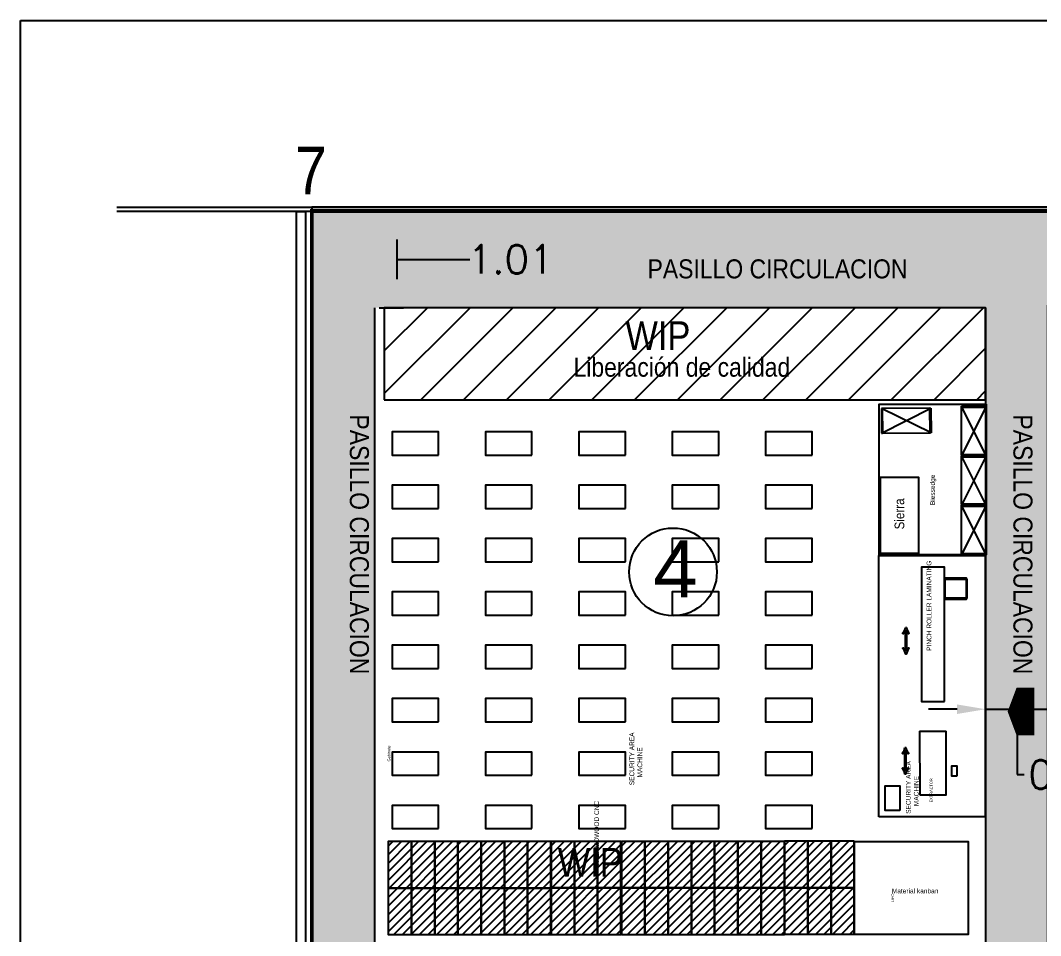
# Model space of a CAD drawing. Header units: millimetres. Extents: x 28 to 201, y 462 to 575.
# Drawn here: x 28.4 to 82, y 527.4 to 575.5 of the extents above; entities that cross this region are included whole.
import ezdxf

# ---------------------------------------------------------------- set-up
doc = ezdxf.new("R2010")
doc.units = ezdxf.units.MM
for name, color, linetype in [('1- muro de carga', 5, 'Continuous'), ('8 flpea', 104, 'Continuous'), ('8 hatch pasillo', 104, 'Continuous'), ('8 text 1', 7, 'Continuous'), ('LINEA LIMITE DE ZONIFICACION', 2, 'Continuous')]:
    doc.layers.add(name, color=color, linetype=linetype)
doc.styles.get("Standard").update_dxf_attribs({"font": 'arial.ttf'})
doc.styles.add('TEXTO GENERAL', font='tt0009m_.ttf', dxfattribs={"width": 0.9, "height": 1})
doc.styles.add('TEXTOS', font='romans.shx')
doc.dimstyles.new('DIM-75P', dxfattribs={"dimtxt": 0.3, "dimasz": 0.3, "dimexe": 0.0675, "dimexo": 0.0468, "dimgap": 0.0375, "dimtad": 0, "dimtih": 1, "dimtoh": 1, "dimzin": 0, "dimdsep": 46, "dimtxsty": 'TEXTOS', "dimcen": 0.3, "dimclrd": 1, "dimclre": 1, "dimclrt": 2, "dimadec": 0, "dimazin": 0, "dimtfac": 1, "dimtmove": 1, "dimatfit": 3, "dimldrblk": 'flecha', "dimfxl": 0.045, "dimtolj": 1, "dimtzin": 0, "dimlwd": -1, "dimlwe": -1, "dimarcsym": 0})

# ---------------------------------------------------------------- blocks, each defined once
blk = doc.blocks.new('*D44')
at = {"layer": 'Defpoints', "color": 0, "ltscale": 0.01, "transparency": 16777216}
for p in [(47.021, 565.447), (48.202, 565.447), (47.021, 560.373)]:
    blk.add_point(p, dxfattribs=at)
at = {"layer": 'LINEA LIMITE DE ZONIFICACION', "color": 1, "ltscale": 0.01, "transparency": 16777216}
for p, q in [((47.255, 565.447), (48.539, 565.447)), ((48.202, 561.873), (48.202, 563.947)), ((48.202, 562.91), (51.633, 562.91)), ((51.633, 562.91), (52.008, 562.91)), ((47.255, 560.373), (48.539, 560.373))]:
    blk.add_line(p, q, dxfattribs=at)
for points in [[(47.952, 563.947), (48.452, 563.947), (48.202, 565.447)], [(47.952, 561.873), (48.452, 561.873), (48.202, 560.373)]]:
    blk.add_solid(points, dxfattribs=at)
at = {"layer": 'LINEA LIMITE DE ZONIFICACION', "color": 2, "ltscale": 0.01, "transparency": 16777216, "insert": (54.16, 562.91), "char_height": 1.5, "attachment_point": 5, "style": 'TEXTOS'}
blk.add_mtext('\\A1;1.01', dxfattribs=at)
blk = doc.blocks.new('flecha')
at = {"ltscale": 6}
for points in [[(-0.021, 0.03), (-0.106, 0.13), (-0.124, 0.055), (-0.124, 0.212)], [(-0.021, -0.03), (-0.106, -0.13), (-0.124, -0.055), (-0.124, -0.212)]]:
    blk.add_hatch(color=256, dxfattribs=at).paths.add_polyline_path(points)
for p, q in [((0.009, -0.017), (-0.137, 0.242)), ((0.009, 0.017), (-0.137, -0.242)), ((-0.127, 0.244), (-0.127, 0.025)), ((-0.127, 0.025), (-0.104, 0.122)), ((0, 0), (-0.104, 0.122)), ((0, 0), (-0.104, -0.122)), ((-0.127, -0.025), (-0.127, -0.244)), ((-0.127, -0.025), (-0.104, -0.122))]:
    blk.add_line(p, q, dxfattribs=at)
for points in [[(-0.021, 0.03), (-0.106, 0.13), (-0.124, 0.055), (-0.124, 0.212)], [(-0.021, -0.03), (-0.106, -0.13), (-0.124, -0.055), (-0.124, -0.212)]]:
    blk.add_lwpolyline(points, close=True, dxfattribs=at)
blk = doc.blocks.new('*D45')
at = {"layer": 'Defpoints', "color": 0, "ltscale": 0.01, "transparency": 16777216}
for p in [(79.09, 539.968), (82.39, 539.968), (82.39, 539.296)]:
    blk.add_point(p, dxfattribs=at)
at = {"layer": 'LINEA LIMITE DE ZONIFICACION', "color": 1, "ltscale": 0.01, "transparency": 16777216}
for p, q in [((77.59, 539.296), (76.09, 539.296)), ((79.09, 539.734), (79.09, 538.959)), ((79.09, 539.296), (82.39, 539.296)), ((79.09, 539.296), (82.39, 539.296)), ((80.74, 539.296), (80.74, 535.865)), ((82.39, 539.734), (82.39, 538.959)), ((83.89, 539.296), (85.39, 539.296)), ((80.74, 535.865), (81.115, 535.865))]:
    blk.add_line(p, q, dxfattribs=at)
for points in [[(77.59, 539.546), (77.59, 539.046), (79.09, 539.296)], [(83.89, 539.546), (83.89, 539.046), (82.39, 539.296)]]:
    blk.add_solid(points, dxfattribs=at)
at = {"layer": 'LINEA LIMITE DE ZONIFICACION', "color": 2, "ltscale": 0.01, "transparency": 16777216, "insert": (83.588, 535.865), "char_height": 1.5, "attachment_point": 5, "style": 'TEXTOS'}
blk.add_mtext('\\A1;0.66', dxfattribs=at)
blk = doc.blocks.new('ARRAY BASE$0$SLIDING DOOR ARROW')
h = blk.add_hatch(color=7)
h.dxf.hatch_style = 1
h.paths.add_polyline_path([(-6.8, 15.6), (-5.3, 14.3, 0.049205), (-1, 20.4), (-1, -20.4, 0.049205), (-5.3, -14.3), (-6.8, -15.6, -0.166738), (-1, -27.6), (1, -27.6, -0.166738), (6.8, -15.6), (5.3, -14.3, 0.049205), (1, -20.4), (1, 20.4, 0.049205), (5.3, 14.3), (6.8, 15.6, -0.166738), (1, 27.6), (-1, 27.6, -0.166738)])
at = {"color": 7}
blk.add_lwpolyline([(-1, 27.6), (1, 27.6, 0.166738), (6.8, 15.6), (5.3, 14.3, -0.049205), (1, 20.4), (1, -20.4, -0.049205), (5.3, -14.3), (6.8, -15.6, 0.166738), (1, -27.6), (-1, -27.6, 0.166738), (-6.8, -15.6), (-5.3, -14.3, -0.049205), (-1, -20.4), (-1, 20.4, -0.049205), (-5.3, 14.3), (-6.8, 15.6, 0.166738)], format="xyb", close=True, dxfattribs=at)
blk = doc.blocks.new('ARRAY BASE$0$Rack madera')
for p, q in [((0.002, 0.002), (0.002, 1.302)), ((0.002, 1.302), (0.052, 1.302)), ((2.602, 1.302), (0.002, 0.002)), ((0.002, 1.302), (2.602, 0.002)), ((2.552, 1.302), (0.052, 1.302)), ((0.052, 1.302), (0.052, 0.002)), ((2.552, 0.002), (2.552, 1.302)), ((2.602, 1.302), (2.552, 1.302)), ((2.602, 0.002), (2.602, 1.302)), ((0.052, 0.002), (0.002, 0.002)), ((0.052, 0.002), (2.552, 0.002)), ((2.552, 0.002), (2.602, 0.002))]:
    blk.add_line(p, q)
blk = doc.blocks.new('*E60')
at = {"layer": '8 hatch pasillo', "ltscale": 2, "transparency": 33554483}
h = blk.add_hatch(color=1, dxfattribs=at)
h.dxf.hatch_style = 1
h.paths.add_polyline_path([(60, 79.605), (0, 79.605), (0, 0), (60, 0), (60, 5.099), (50.862, 5.099), (9.6, 5.099), (9.6, 15.452), (50.86, 15.452), (50.862, 18.453), (38.669, 18.453), (38.669, 74.567), (60, 74.567)])
h.paths.add_polyline_path([(35.369, 74.531), (35.369, 18.752), (3.3, 18.752), (3.3, 74.531)], flags=16)
h.paths.add_polyline_path([(6.3, 17.102), (6.3, 5.102), (3.3, 5.102), (3.3, 17.102)], flags=16)
at = {"layer": '8 hatch pasillo', "ltscale": 2, "const_width": 0.2}
blk.add_lwpolyline([(50.86, 15.452), (50.862, 18.453), (38.669, 18.453), (38.669, 74.567), (60, 74.567), (60, 79.605), (0, 79.605), (0, 0), (60, 0), (60, 5.099), (9.6, 5.127), (9.6, 15.452)], close=True, dxfattribs=at)
at = {"layer": '8 text 1', "ltscale": 2}
blk.add_circle((18.96, 60.661), 2.304, dxfattribs=at)
blk.add_text('4', height=3, dxfattribs=at).set_placement((17.917, 59.318))

msp = doc.modelspace()

# ---------------------------------------------------------------- hatches: boundary and pattern name
h = msp.add_hatch()
h.set_pattern_fill('ANSI31', color=256, scale=0.1)
h.set_pattern_definition([(45, (-351.0861, 494.0143), (-1.122532, 1.122532), [])])
h.paths.add_polyline_path([(47.521, 555.539), (79.09, 555.539), (79.09, 560.373), (47.521, 560.373)])
h.paths.add_polyline_path([(57.13, 556.183), (67.272, 556.183), (67.272, 558.277), (57.13, 558.277)], flags=24)
h = msp.add_hatch()
h.set_pattern_fill('ANSI31', color=256, scale=0.02)
h.set_pattern_definition([(45, (-335.06947, 495.0431), (-0.2245064, 0.2245064), [])])
h.paths.add_polyline_path([(59.943, 529.915), (58.723, 529.915), (58.723, 527.475), (59.943, 527.475)])
h.paths.add_polyline_path([(58.723, 529.915), (57.503, 529.915), (57.503, 527.475), (58.723, 527.475)])
h.paths.add_polyline_path([(57.503, 529.915), (56.283, 529.915), (56.283, 527.475), (57.503, 527.475)])
h.paths.add_polyline_path([(56.27, 529.904), (55.05, 529.904), (55.05, 527.464), (56.27, 527.464)])
h.paths.add_polyline_path([(55.05, 529.904), (53.83, 529.904), (53.83, 527.464), (55.05, 527.464)])
h.paths.add_polyline_path([(52.61, 529.904), (51.39, 529.904), (51.39, 527.464), (52.61, 527.464)])
h.paths.add_polyline_path([(53.83, 529.904), (52.61, 529.904), (52.61, 527.464), (53.83, 527.464)])
h.paths.add_polyline_path([(50.17, 529.904), (48.95, 529.904), (48.95, 527.464), (50.17, 527.464)])
h.paths.add_polyline_path([(51.39, 529.904), (50.17, 529.904), (50.17, 527.464), (51.39, 527.464)])
h.paths.add_polyline_path([(48.95, 529.904), (47.73, 529.904), (47.73, 527.464), (48.95, 527.464)])
h.paths.add_polyline_path([(50.17, 532.344), (48.95, 532.344), (48.95, 529.904), (50.17, 529.904)])
h.paths.add_polyline_path([(48.95, 532.344), (47.73, 532.344), (47.73, 529.904), (48.95, 529.904)])
h.paths.add_polyline_path([(51.39, 532.344), (50.17, 532.344), (50.17, 529.904), (51.39, 529.904)])
h.paths.add_polyline_path([(52.61, 532.344), (51.39, 532.344), (51.39, 529.904), (52.61, 529.904)])
h.paths.add_polyline_path([(53.83, 532.344), (52.61, 532.344), (52.61, 529.904), (53.83, 529.904)])
h.paths.add_polyline_path([(55.05, 532.344), (53.83, 532.344), (53.83, 529.904), (55.05, 529.904)])
h.paths.add_polyline_path([(56.27, 532.344), (55.05, 532.344), (55.05, 529.904), (56.27, 529.904)])
h.paths.add_polyline_path([(57.503, 532.355), (56.283, 532.355), (56.283, 529.915), (57.503, 529.915)])
h.paths.add_polyline_path([(59.943, 532.355), (58.723, 532.355), (58.723, 529.915), (59.943, 529.915)])
h.paths.add_polyline_path([(58.723, 532.355), (57.503, 532.355), (57.503, 529.915), (58.723, 529.915)])
h = msp.add_hatch()
h.set_pattern_fill('ANSI31', color=256, scale=0.02)
h.set_pattern_definition([(45, (-322.81407, 495.0541), (-0.2245064, 0.2245064), [])])
h.paths.add_polyline_path([(72.198, 529.926), (70.978, 529.926), (70.978, 527.486), (72.198, 527.486)])
h.paths.add_polyline_path([(70.978, 529.926), (69.758, 529.926), (69.758, 527.486), (70.978, 527.486)])
h.paths.add_polyline_path([(69.758, 529.926), (68.538, 529.926), (68.538, 527.486), (69.758, 527.486)])
h.paths.add_polyline_path([(68.526, 529.915), (67.306, 529.915), (67.306, 527.475), (68.526, 527.475)])
h.paths.add_polyline_path([(67.306, 529.915), (66.086, 529.915), (66.086, 527.475), (67.306, 527.475)])
h.paths.add_polyline_path([(64.866, 529.915), (63.646, 529.915), (63.646, 527.475), (64.866, 527.475)])
h.paths.add_polyline_path([(66.086, 529.915), (64.866, 529.915), (64.866, 527.475), (66.086, 527.475)])
h.paths.add_polyline_path([(62.426, 529.915), (61.206, 529.915), (61.206, 527.475), (62.426, 527.475)])
h.paths.add_polyline_path([(63.646, 529.915), (62.426, 529.915), (62.426, 527.475), (63.646, 527.475)])
h.paths.add_polyline_path([(61.206, 529.915), (59.986, 529.915), (59.986, 527.475), (61.206, 527.475)])
h.paths.add_polyline_path([(62.426, 532.355), (61.206, 532.355), (61.206, 529.915), (62.426, 529.915)])
h.paths.add_polyline_path([(61.206, 532.355), (59.986, 532.355), (59.986, 529.915), (61.206, 529.915)])
h.paths.add_polyline_path([(63.646, 532.355), (62.426, 532.355), (62.426, 529.915), (63.646, 529.915)])
h.paths.add_polyline_path([(64.866, 532.355), (63.646, 532.355), (63.646, 529.915), (64.866, 529.915)])
h.paths.add_polyline_path([(66.086, 532.355), (64.866, 532.355), (64.866, 529.915), (66.086, 529.915)])
h.paths.add_polyline_path([(67.306, 532.355), (66.086, 532.355), (66.086, 529.915), (67.306, 529.915)])
h.paths.add_polyline_path([(68.526, 532.355), (67.306, 532.355), (67.306, 529.915), (68.526, 529.915)])
h.paths.add_polyline_path([(69.758, 532.366), (68.538, 532.366), (68.538, 529.926), (69.758, 529.926)])
h.paths.add_polyline_path([(72.198, 532.366), (70.978, 532.366), (70.978, 529.926), (72.198, 529.926)])
h.paths.add_polyline_path([(70.978, 532.366), (69.758, 532.366), (69.758, 529.926), (70.978, 529.926)])

# ---------------------------------------------------------------- linework, layer by layer
for p, q in [((103.721, 565.645), (43.721, 565.645)), ((73.092, 555.539), (78.593, 555.539)), ((75.619, 538.151), (75.63, 534.799)), ((75.619, 538.151), (77.025, 538.151)), ((77.025, 534.799), (77.025, 538.151)), ((75.644, 534.799), (77.039, 534.799))]:
    msp.add_line(p, q)
for points in [[(43.721, 565.645), (123.721, 565.645)], [(48.721, 565.645), (48.721, 565.645), (43.721, 565.645), (43.721, 485.645)], [(47.021, 504.294), (47.021, 560.373)], [(79.09, 560.372), (79.09, 504.594), (47.021, 504.594), (47.021, 560.373)], [(79.122, 555.304), (79.122, 547.401), (73.497, 547.401), (73.509, 555.304), (79.122, 555.309)], [(73.48, 533.658), (79.093, 533.658), (79.081, 547.34), (73.468, 547.351), (73.468, 533.646)]]:
    msp.add_lwpolyline(points)
for points in [[(43.721, 485.645), (103.721, 485.645), (103.721, 565.645), (43.721, 565.645)], [(42.915, 565.424), (43.389, 565.424), (43.389, 485.481), (42.915, 485.481)], [(47.521, 555.539), (79.09, 555.539), (79.09, 560.373), (47.521, 560.373)], [(50.379, 552.63), (50.379, 553.85), (47.939, 553.85), (47.939, 552.63)], [(55.279, 552.63), (55.279, 553.85), (52.839, 553.85), (52.839, 552.63)], [(60.179, 552.63), (60.179, 553.85), (57.739, 553.85), (57.739, 552.63)], [(65.079, 552.63), (65.079, 553.85), (62.639, 553.85), (62.639, 552.63)], [(69.979, 552.63), (69.979, 553.85), (67.539, 553.85), (67.539, 552.63)], [(73.576, 547.469), (73.576, 551.471), (75.575, 551.471), (75.575, 547.469)], [(50.379, 549.83), (50.379, 551.05), (47.939, 551.05), (47.939, 549.83)], [(55.279, 549.83), (55.279, 551.05), (52.839, 551.05), (52.839, 549.83)], [(60.179, 549.83), (60.179, 551.05), (57.739, 551.05), (57.739, 549.83)], [(65.079, 549.83), (65.079, 551.05), (62.639, 551.05), (62.639, 549.83)], [(69.979, 549.83), (69.979, 551.05), (67.539, 551.05), (67.539, 549.83)], [(50.379, 547.03), (50.379, 548.25), (47.939, 548.25), (47.939, 547.03)], [(55.279, 547.03), (55.279, 548.25), (52.839, 548.25), (52.839, 547.03)], [(60.179, 547.03), (60.179, 548.25), (57.739, 548.25), (57.739, 547.03)], [(65.079, 547.03), (65.079, 548.25), (62.639, 548.25), (62.639, 547.03)], [(69.979, 547.03), (69.979, 548.25), (67.539, 548.25), (67.539, 547.03)], [(76.925, 539.703), (76.925, 546.753), (75.725, 546.753), (75.725, 539.703)], [(76.965, 545.127), (76.965, 546.127), (78.065, 546.127), (78.065, 545.127)], [(50.379, 544.23), (50.379, 545.45), (47.939, 545.45), (47.939, 544.23)], [(55.279, 544.23), (55.279, 545.45), (52.839, 545.45), (52.839, 544.23)], [(60.179, 544.23), (60.179, 545.45), (57.739, 545.45), (57.739, 544.23)], [(65.079, 544.23), (65.079, 545.45), (62.639, 545.45), (62.639, 544.23)], [(69.979, 544.23), (69.979, 545.45), (67.539, 545.45), (67.539, 544.23)], [(50.379, 541.43), (50.379, 542.65), (47.939, 542.65), (47.939, 541.43)], [(55.279, 541.43), (55.279, 542.65), (52.839, 542.65), (52.839, 541.43)], [(60.179, 541.43), (60.179, 542.65), (57.739, 542.65), (57.739, 541.43)], [(65.079, 541.43), (65.079, 542.65), (62.639, 542.65), (62.639, 541.43)], [(69.979, 541.43), (69.979, 542.65), (67.539, 542.65), (67.539, 541.43)], [(50.379, 538.63), (50.379, 539.85), (47.939, 539.85), (47.939, 538.63)], [(55.279, 538.63), (55.279, 539.85), (52.839, 539.85), (52.839, 538.63)], [(60.179, 538.63), (60.179, 539.85), (57.739, 539.85), (57.739, 538.63)], [(65.079, 538.63), (65.079, 539.85), (62.639, 539.85), (62.639, 538.63)], [(69.979, 538.63), (69.979, 539.85), (67.539, 539.85), (67.539, 538.63)], [(50.379, 535.83), (50.379, 537.05), (47.939, 537.05), (47.939, 535.83)], [(55.279, 535.83), (55.279, 537.05), (52.839, 537.05), (52.839, 535.83)], [(60.179, 535.83), (60.179, 537.05), (57.739, 537.05), (57.739, 535.83)], [(65.079, 535.83), (65.079, 537.05), (62.639, 537.05), (62.639, 535.83)], [(69.979, 535.83), (69.979, 537.05), (67.539, 537.05), (67.539, 535.83)], [(77.602, 535.806), (77.602, 536.301), (77.302, 536.301), (77.302, 535.806)], [(74.583, 533.976), (73.813, 533.976), (73.813, 535.269), (74.583, 535.269)], [(50.379, 533.03), (50.379, 534.25), (47.939, 534.25), (47.939, 533.03)], [(55.279, 533.03), (55.279, 534.25), (52.839, 534.25), (52.839, 533.03)], [(60.179, 533.03), (60.179, 534.25), (57.739, 534.25), (57.739, 533.03)], [(65.079, 533.03), (65.079, 534.25), (62.639, 534.25), (62.639, 533.03)], [(69.979, 533.03), (69.979, 534.25), (67.539, 534.25), (67.539, 533.03)], [(48.95, 532.344), (47.73, 532.344), (47.73, 529.904), (48.95, 529.904)], [(50.17, 532.344), (48.95, 532.344), (48.95, 529.904), (50.17, 529.904)], [(51.39, 532.344), (50.17, 532.344), (50.17, 529.904), (51.39, 529.904)], [(52.61, 532.344), (51.39, 532.344), (51.39, 529.904), (52.61, 529.904)], [(53.83, 532.344), (52.61, 532.344), (52.61, 529.904), (53.83, 529.904)], [(55.05, 532.344), (53.83, 532.344), (53.83, 529.904), (55.05, 529.904)], [(56.27, 532.344), (55.05, 532.344), (55.05, 529.904), (56.27, 529.904)], [(57.503, 532.355), (56.283, 532.355), (56.283, 529.915), (57.503, 529.915)], [(58.723, 532.355), (57.503, 532.355), (57.503, 529.915), (58.723, 529.915)], [(59.943, 532.355), (58.723, 532.355), (58.723, 529.915), (59.943, 529.915)], [(61.206, 532.355), (59.986, 532.355), (59.986, 529.915), (61.206, 529.915)], [(62.426, 532.355), (61.206, 532.355), (61.206, 529.915), (62.426, 529.915)], [(63.646, 532.355), (62.426, 532.355), (62.426, 529.915), (63.646, 529.915)], [(64.866, 532.355), (63.646, 532.355), (63.646, 529.915), (64.866, 529.915)], [(66.086, 532.355), (64.866, 532.355), (64.866, 529.915), (66.086, 529.915)], [(67.306, 532.355), (66.086, 532.355), (66.086, 529.915), (67.306, 529.915)], [(68.526, 532.355), (67.306, 532.355), (67.306, 529.915), (68.526, 529.915)], [(69.758, 532.366), (68.538, 532.366), (68.538, 529.926), (69.758, 529.926)], [(70.978, 532.366), (69.758, 532.366), (69.758, 529.926), (70.978, 529.926)], [(72.198, 532.366), (70.978, 532.366), (70.978, 529.926), (72.198, 529.926)], [(72.198, 527.486), (78.198, 527.486), (78.198, 532.326), (72.198, 532.326)], [(48.95, 529.904), (47.73, 529.904), (47.73, 527.464), (48.95, 527.464)], [(50.17, 529.904), (48.95, 529.904), (48.95, 527.464), (50.17, 527.464)], [(51.39, 529.904), (50.17, 529.904), (50.17, 527.464), (51.39, 527.464)], [(52.61, 529.904), (51.39, 529.904), (51.39, 527.464), (52.61, 527.464)], [(53.83, 529.904), (52.61, 529.904), (52.61, 527.464), (53.83, 527.464)], [(55.05, 529.904), (53.83, 529.904), (53.83, 527.464), (55.05, 527.464)], [(56.27, 529.904), (55.05, 529.904), (55.05, 527.464), (56.27, 527.464)], [(57.503, 529.915), (56.283, 529.915), (56.283, 527.475), (57.503, 527.475)], [(58.723, 529.915), (57.503, 529.915), (57.503, 527.475), (58.723, 527.475)], [(59.943, 529.915), (58.723, 529.915), (58.723, 527.475), (59.943, 527.475)], [(61.206, 529.915), (59.986, 529.915), (59.986, 527.475), (61.206, 527.475)], [(62.426, 529.915), (61.206, 529.915), (61.206, 527.475), (62.426, 527.475)], [(63.646, 529.915), (62.426, 529.915), (62.426, 527.475), (63.646, 527.475)], [(64.866, 529.915), (63.646, 529.915), (63.646, 527.475), (64.866, 527.475)], [(66.086, 529.915), (64.866, 529.915), (64.866, 527.475), (66.086, 527.475)], [(67.306, 529.915), (66.086, 529.915), (66.086, 527.475), (67.306, 527.475)], [(68.526, 529.915), (67.306, 529.915), (67.306, 527.475), (68.526, 527.475)], [(69.758, 529.926), (68.538, 529.926), (68.538, 527.486), (69.758, 527.486)], [(70.978, 529.926), (69.758, 529.926), (69.758, 527.486), (70.978, 527.486)], [(72.198, 529.926), (70.978, 529.926), (70.978, 527.486), (72.198, 527.486)]]:
    msp.add_lwpolyline(points, close=True)
msp.add_lwpolyline([(78.065, 546.177), (76.965, 546.177, 0.414214), (76.915, 546.127), (76.915, 545.127, 0.414214), (76.965, 545.077), (78.065, 545.077, 0.414214), (78.115, 545.127), (78.115, 546.127, 0.414214)], format="xyb", close=True)
at = {"layer": '1- muro de carga', "ltscale": 2}
msp.add_lwpolyline([(28.424, 575.453), (200.646, 575.453), (200.646, 461.741), (28.424, 461.741)], close=True, dxfattribs=at)
at = {"layer": '1- muro de carga', "lineweight": 25}
for points in [[(33.486, 565.645), (123.721, 565.645), (145.206, 485.645), (33.486, 485.645)], [(33.486, 565.447), (123.561, 565.447), (144.945, 485.842), (33.486, 485.842)]]:
    msp.add_lwpolyline(points, dxfattribs=at)
at = {"layer": '8 flpea', "ltscale": 2}
msp.add_lwpolyline([(81.649, 539.172, 2.5, 2.5, 0), (81.185, 539.172, 5, 0, 0), (80.246, 539.172, 0, 0, 0)], format="xyseb", dxfattribs=at)

# ---------------------------------------------------------------- block references
at = {"color": 1}
msp.add_blockref('*E60', (43.721, 485.842), dxfattribs=at)
at = {"rotation": 180.2983981289786}
msp.add_blockref('ARRAY BASE$0$Rack madera', (76.221, 555.102), dxfattribs=at)
at = {"xscale": -1, "rotation": 270}
for p in [(77.82, 552.599), (77.82, 549.999), (77.82, 547.399)]:
    msp.add_blockref('ARRAY BASE$0$Rack madera', p, dxfattribs=at)
at = {"xscale": 0.02540000000000136, "yscale": 0.02540000000000136, "zscale": 0.02540000000000136}
for p in [(74.909, 542.889), (74.882, 536.588)]:
    msp.add_blockref('ARRAY BASE$0$SLIDING DOOR ARROW', p, dxfattribs=at)

# ---------------------------------------------------------------- texts
at = {"style": 'TEXTO GENERAL', "width": 0.9}
msp.add_text('WIP', height=1.5, dxfattribs=at).set_placement((60.184, 558.16))
at = {"attachment_point": 1, "style": 'TEXTO GENERAL'}
for s, width, gutter_width, heights, insert, char_height in [('7', 25.04472, 62.5, [0], (42.836, 568.825), 2.5), ('Liberación de calidad', 110.57633, 62.5, [0], (57.46, 557.75), 1), ('{\\H0.6x;WIP } ', 88.70691, 62.5, [0], (56.63, 532.014), 2.5), ('Material kanban', 18.76231, 0, [9.49], (74.169, 529.882), 0.25)]:
    msp.add_mtext_dynamic_manual_height_columns(s, width=width, gutter_width=gutter_width, heights=heights, dxfattribs=dict(at, insert=insert, char_height=char_height))
for s, width, gutter_width, heights, insert, char_height, rotation in [('\\pi8.8144;Biessedge', 18.76231, 0, [9.49], (76.179, 541.196), 0.25, 90), ('{\\C256;\\c0;Sierra}', 13.95293, 12.683, [0], (74.313, 548.733), 0.50733, 90), ('\\pi7.7296;PINCH ROLLER LAMINATING', 18.76231, 0, [9.49], (75.995, 534.632), 0.25, 90), ('\\pi12.507;SECURITY AREA\\P\\pi12.911;MACHINE', 26.90487, 62.5, [0], (60.397, 522.802), 0.25, 90), ('\\pi13.164;Gabinete', 26.90487, 62.5, [0], (47.693, 523.39), 0.15, 90), ('\\pi12.507;SECURITY AREA\\P\\pi12.911;MACHINE', 26.90487, 62.5, [0], (74.909, 521.298), 0.25, 90), ('\\pi13.029;EXTRACTOR', 26.90487, 62.5, [0], (76.161, 521.373), 0.15, 90), ('\\pi8.1992;THERMOWOOD CNC', 18.76231, 0, [9.49], (58.546, 522.856), 0.25, 90), ('\\pi6.2613;CART', 12.82483, 29.792, [0], (74.264, 535.883), 0.11917, 270)]:
    msp.add_mtext_dynamic_manual_height_columns(s, width=width, gutter_width=gutter_width, heights=heights, dxfattribs=dict(at, insert=insert, char_height=char_height, rotation=rotation))
at = {"layer": 'LINEA LIMITE DE ZONIFICACION', "ltscale": 0.01, "style": 'TEXTO GENERAL', "width": 0.9}
msp.add_text('PASILLO CIRCULACION', height=1, dxfattribs=at).set_placement((61.347, 561.91))
for p in [(45.717, 554.77), (80.55, 554.77)]:
    msp.add_text('PASILLO CIRCULACION', height=1, rotation=270, dxfattribs=at).set_placement(p)

# ---------------------------------------------------------------- dimensions: what is measured, and where the dimension line sits
at = {"layer": 'LINEA LIMITE DE ZONIFICACION', "ltscale": 0.01}
dim = msp.add_linear_dim(base=(48.202, 565.447), p1=(47.021, 560.373), p2=(47.021, 565.447), angle=90, dimstyle='DIM-75P', override={"dimscale": 5, "dimlfac": 0.2}, dxfattribs=at)
dim.commit()
dim.dimension.update_dxf_attribs({"geometry": '*D44', "text_midpoint": (52.195, 562.91)})
dim = msp.add_linear_dim(base=(82.39, 539.296), p1=(79.09, 539.968), p2=(82.39, 539.968), dimstyle='DIM-75P', override={"dimscale": 5, "dimlfac": 0.2}, dxfattribs=at)
dim.commit()
dim.dimension.update_dxf_attribs({"geometry": '*D45', "text_midpoint": (81.303, 535.865)})

doc.saveas('drawing.dxf')
